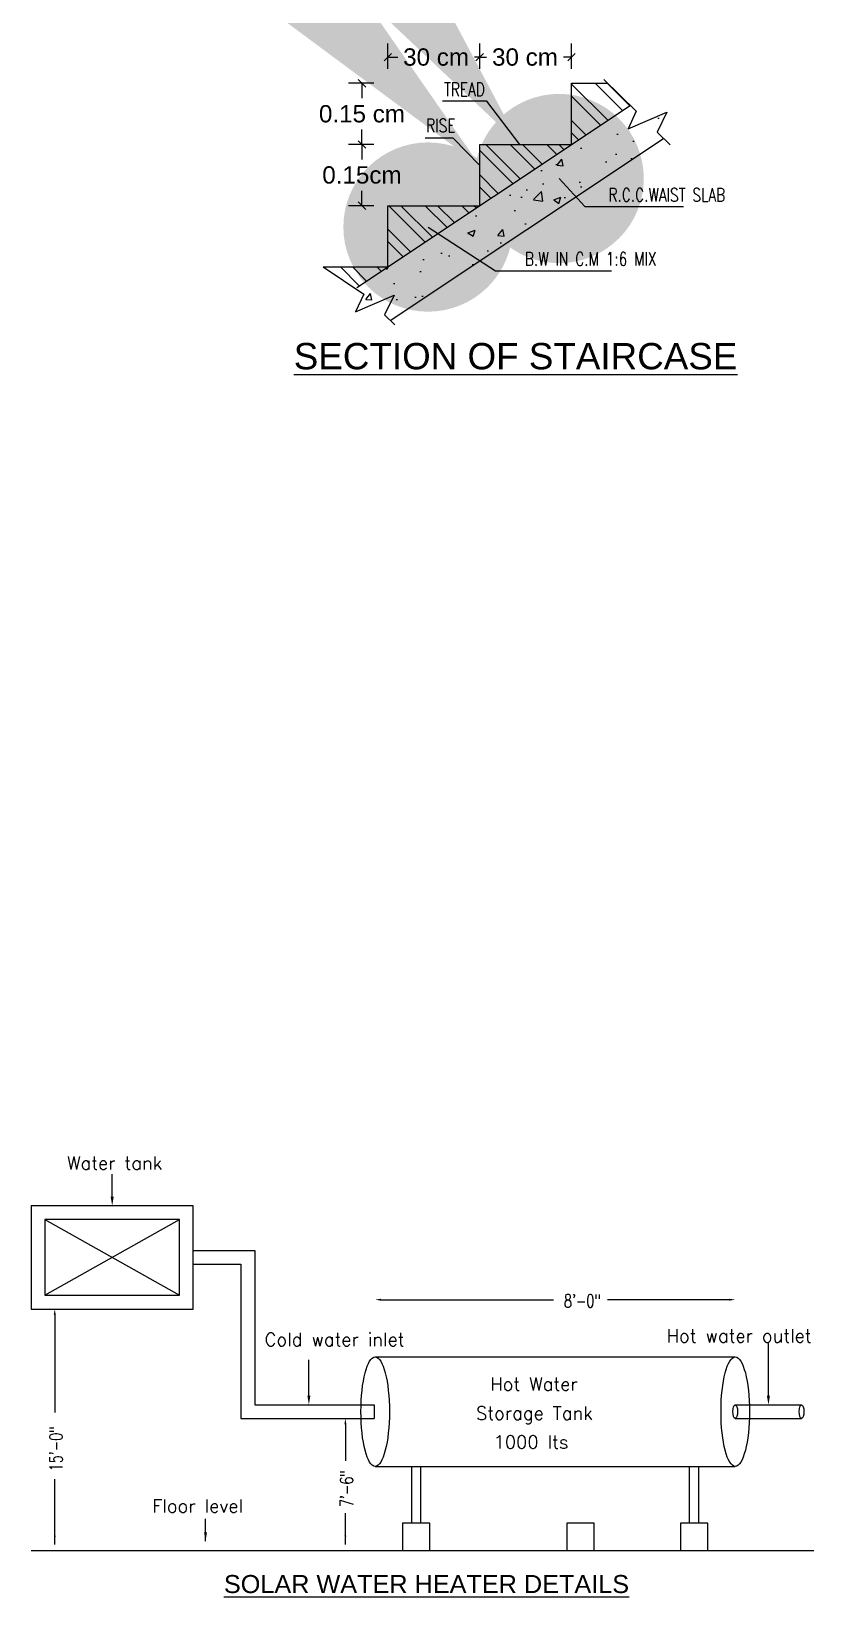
# Model space of a CAD drawing. Header units: metres. Extents: x 729 to 1050, y -308 to -82.
# Drawn here: x 797.02 to 807.41, y -104.04 to -83.24 of the extents above; entities that cross this region are included whole.
import ezdxf
from ezdxf.enums import TextEntityAlignment as Align

# ---------------------------------------------------------------- set-up
doc = ezdxf.new("R2010")
doc.units = ezdxf.units.M
doc.header["$MEASUREMENT"] = 0
doc.styles.add('ROMANS', font='romans.shx', dxfattribs={"width": 0.8, "height": 9})
doc.styles.get("Standard").update_dxf_attribs({"font": 'arial.ttf'})
doc.dimstyles.get("Standard").update_dxf_attribs({"dimtxt": 0.3, "dimasz": 0.18, "dimexe": 0.18, "dimexo": 0.0625, "dimgap": 0.09, "dimtad": 0, "dimtoh": 1, "dimzin": 0, "dimdsep": 46, "dimtxsty": 'Standard', "dimblk": 'OBLIQUE', "dimcen": 0.09, "dimse1": 1, "dimse2": 1, "dimclrd": 1, "dimclrt": 3, "dimadec": 0, "dimazin": 0, "dimtfac": 1, "dimtofl": 0, "dimtmove": 0, "dimatfit": 3, "dimfxl": 0, "dimtolj": 1, "dimtzin": 0, "dimarcsym": 0})
doc.dimstyles.new('STANDARD_WS', dxfattribs={"dimtxt": 0.18, "dimasz": 0.18, "dimexe": 0.18, "dimexo": 0.0625, "dimgap": 0.09, "dimtad": 0, "dimtih": 1, "dimtoh": 1, "dimdec": 4, "dimzin": 0, "dimdsep": 46, "dimtxsty": 'Standard', "dimcen": 0.09, "dimadec": 0, "dimazin": 0, "dimtfac": 1, "dimtdec": 4, "dimtofl": 0, "dimtmove": 0, "dimatfit": 3, "dimfxl": 0, "dimtolj": 1, "dimtzin": 0, "dimarcsym": 0})

# ---------------------------------------------------------------- blocks, each defined once
blk = doc.blocks.new('_Oblique')
at = {"color": 0, "linetype": 'ByBlock', "lineweight": -2}
blk.add_line((-0.5, -0.5), (0.5, 0.5), dxfattribs=at)
blk = doc.blocks.new('*D295')
at = {"color": 0, "lineweight": -2}
for p, q in [((801.569, -83.93), (801.232, -83.93)), ((801.412, -83.93), (801.412, -84.129)), ((801.412, -84.744), (801.412, -84.544)), ((801.569, -84.744), (801.232, -84.744))]:
    blk.add_line(p, q, dxfattribs=at)
at = {"layer": 'Defpoints', "color": 0}
for p in [(801.412, -83.93), (801.632, -83.93), (801.632, -84.744)]:
    blk.add_point(p, dxfattribs=at)
at = {"color": 0, "lineweight": -2, "xscale": 0.1, "yscale": 0.1, "zscale": 0.1}
for p, rotation in [((801.412, -83.93), 90), ((801.412, -84.744), 270)]:
    blk.add_blockref('_Oblique', p, dxfattribs=dict(at, rotation=rotation))
at = {"color": 3, "lineweight": 25, "insert": (801.412, -84.337), "char_height": 0.23, "attachment_point": 5}
blk.add_mtext('\\A1;0.15 cm', dxfattribs=at)
blk = doc.blocks.new('*D292')
at = {"color": 0, "lineweight": -2}
for p, q in [((801.569, -84.744), (801.232, -84.744)), ((801.412, -84.744), (801.412, -84.943)), ((801.412, -85.557), (801.412, -85.358)), ((801.569, -85.557), (801.232, -85.557))]:
    blk.add_line(p, q, dxfattribs=at)
at = {"layer": 'Defpoints', "color": 0}
for p in [(801.412, -84.744), (801.632, -84.744), (801.632, -85.557)]:
    blk.add_point(p, dxfattribs=at)
at = {"color": 0, "lineweight": -2, "xscale": 0.1, "yscale": 0.1, "zscale": 0.1}
for p, rotation in [((801.412, -84.744), 90), ((801.412, -85.557), 270)]:
    blk.add_blockref('_Oblique', p, dxfattribs=dict(at, rotation=rotation))
at = {"color": 3, "lineweight": 25, "insert": (801.412, -85.15), "char_height": 0.23, "attachment_point": 5}
blk.add_mtext('\\A1;0.15cm', dxfattribs=at)
blk = doc.blocks.new('*D293')
at = {"color": 0, "lineweight": -2}
for p, q in [((802.977, -83.74), (802.977, -83.403)), ((804.197, -83.74), (804.197, -83.403)), ((802.977, -83.583), (803.067, -83.583)), ((804.197, -83.583), (804.088, -83.583))]:
    blk.add_line(p, q, dxfattribs=at)
at = {"layer": 'Defpoints', "color": 0}
for p in [(804.197, -83.583), (802.977, -83.803), (804.197, -83.803)]:
    blk.add_point(p, dxfattribs=at)
at = {"color": 0, "lineweight": -2, "xscale": 0.1, "yscale": 0.1, "zscale": 0.1, "rotation": 180}
blk.add_blockref('_Oblique', (802.977, -83.583), dxfattribs=at)
at = {"color": 0, "lineweight": -2, "xscale": 0.1, "yscale": 0.1, "zscale": 0.1}
blk.add_blockref('_Oblique', (804.197, -83.583), dxfattribs=at)
at = {"color": 3, "lineweight": 25, "insert": (803.578, -83.583), "char_height": 0.23, "attachment_point": 5}
blk.add_mtext('\\A1;30 cm', dxfattribs=at)
blk = doc.blocks.new('*D294')
at = {"color": 0, "lineweight": -2}
for p, q in [((801.756, -83.74), (801.756, -83.403)), ((802.977, -83.74), (802.977, -83.403)), ((801.756, -83.583), (801.887, -83.583)), ((802.977, -83.583), (802.907, -83.583))]:
    blk.add_line(p, q, dxfattribs=at)
at = {"layer": 'Defpoints', "color": 0}
for p in [(802.977, -83.583), (801.756, -83.803), (802.977, -83.803)]:
    blk.add_point(p, dxfattribs=at)
at = {"color": 0, "lineweight": -2, "xscale": 0.1, "yscale": 0.1, "zscale": 0.1, "rotation": 180}
blk.add_blockref('_Oblique', (801.756, -83.583), dxfattribs=at)
at = {"color": 0, "lineweight": -2, "xscale": 0.1, "yscale": 0.1, "zscale": 0.1}
blk.add_blockref('_Oblique', (802.977, -83.583), dxfattribs=at)
at = {"color": 3, "lineweight": 25, "insert": (802.397, -83.583), "char_height": 0.23, "attachment_point": 5}
blk.add_mtext('\\A1;30 cm', dxfattribs=at)

msp = doc.modelspace()

# ---------------------------------------------------------------- hatches: boundary and pattern name
at = {"lineweight": 25}
h = msp.add_hatch(dxfattribs=at)
h.set_pattern_fill('ANSI32', color=6, scale=0.915432, angle=90, style=0)
h.set_pattern_definition([(135, (778.36726, -75.75078), (-0.2427406, -0.2427406), []), (135, (778.36726, -75.58895), (-0.2427406, -0.2427406), [])])
h.paths.add_polyline_path([(801.756, -85.557), (801.756, -86.371), (802.977, -85.557)])
h.paths.add_polyline_path([(802.977, -84.744), (802.977, -85.557), (804.197, -84.744)])
h.paths.add_polyline_path([(804.197, -83.93), (804.197, -84.744), (804.977, -84.224), (804.68, -83.93)])
h.paths.add_polyline_path([(801.071, -86.371), (801.346, -86.644), (801.756, -86.371)])
h = msp.add_hatch(dxfattribs=at)
h.set_pattern_fill('AR-CONC', color=6, scale=0.13562, style=0)
h.set_pattern_definition([(50, (778.36726, -75.7508), (0.972745, -0.085104), [0.101715, -1.11886]), (355, (778.3673, -75.7508), (-0.188174, 1.02012), [0.081372, -0.89509]), (100.4514, (778.4483, -75.7579), (0.784572, 0.935015), [0.086444, -0.950886]), (46.184, (778.3673, -75.4795), (1.44739, -0.224476), [0.15257, -1.67829]), (96.6356, (778.4879, -75.4982), (1.267586, 1.321095), [0.129666, -1.42633]), (351.184, (778.3673, -75.4795), (1.267585, 1.321096), [0.12206, -1.342634]), (21, (778.5029, -75.54735), (0.809523, -0.54603), [0.101715, -1.11886]), (326, (778.5029, -75.5473), (0.329983, 0.983445), [0.081372, -0.89509]), (71.4514, (778.5703, -75.59285), (1.139506, 0.437414), [0.086444, -0.950886]), (37.5, (778.36726, -75.75078), (0.016491, 0.4514692), [0, -0.88424, 0, -0.908651, 0, -0.89848]), (7.5, (778.36726, -75.7508), (0.356774, 0.5348995), [0, -0.518067, 0, -0.863897, 0, -0.342439]), (327.5, (778.06482, -75.75078), (0.7239677, -0.030589), [0, -0.339049, 0, -1.057833, 0, -1.403663]), (317.5, (777.9292, -75.7508), (0.790915, 0.135762), [0, -0.440764, 0, -0.70251, 0, -0.996804])])
h.paths.add_polyline_path([(805.419, -84.663), (805.334, -84.578), (805.461, -84.315), (804.949, -84.538), (805.056, -84.302), (804.977, -84.224), (801.346, -86.644), (801.436, -86.733), (801.328, -86.968), (801.841, -86.746), (801.713, -87.008), (801.789, -87.083)])

# ---------------------------------------------------------------- linework, layer by layer
for p, q in [((804.197, -84.744), (804.197, -83.93)), ((804.197, -83.93), (804.68, -83.93)), ((801.346, -86.644), (804.977, -84.224)), ((801.789, -87.083), (805.419, -84.663)), ((802.977, -84.744), (804.197, -84.744)), ((802.977, -85.557), (802.977, -84.744)), ((801.756, -86.371), (801.756, -85.557)), ((801.756, -85.557), (802.977, -85.557)), ((800.898, -86.371), (801.756, -86.371)), ((798.094, -98.728), (798.094, -98.429)), ((799.169, -98.85), (797.019, -98.85)), ((797.019, -98.85), (797.019, -100.22)), ((799.169, -100.22), (799.169, -98.85)), ((797.201, -100.038), (798.987, -99.031)), ((797.201, -99.031), (798.987, -100.038)), ((798.987, -99.031), (797.201, -99.031)), ((797.201, -99.031), (797.201, -100.038)), ((798.987, -100.038), (798.987, -99.031)), ((799.169, -99.444), (799.987, -99.444)), ((799.169, -99.626), (799.805, -99.626)), ((799.805, -99.626), (799.805, -101.674)), ((799.987, -99.444), (799.987, -101.493)), ((797.201, -100.038), (798.987, -100.038)), ((797.019, -100.22), (799.169, -100.22)), ((801.666, -100.096), (803.955, -100.096)), ((806.294, -100.096), (804.675, -100.096)), ((797.331, -100.298), (797.331, -101.596)), ((806.813, -101.372), (806.813, -100.68)), ((800.707, -101.371), (800.707, -100.895)), ((801.588, -100.856), (806.372, -100.856)), ((799.987, -101.493), (801.574, -101.493)), ((801.574, -101.493), (801.574, -101.674)), ((806.372, -101.493), (807.253, -101.493)), ((799.805, -101.674), (801.574, -101.674)), ((806.372, -101.675), (807.253, -101.675)), ((801.192, -101.752), (801.192, -102.236)), ((801.588, -102.311), (806.372, -102.311)), ((802.073, -103.065), (802.073, -102.311)), ((802.194, -103.065), (802.194, -102.311)), ((805.766, -103.065), (805.766, -102.311)), ((805.887, -103.065), (805.887, -102.311)), ((797.331, -103.351), (797.331, -102.48)), ((801.192, -103.351), (801.192, -102.931)), ((799.334, -103.307), (799.334, -103.008)), ((802.315, -103.065), (801.952, -103.065)), ((801.952, -103.065), (801.952, -103.429)), ((802.315, -103.429), (802.315, -103.065)), ((804.497, -103.065), (804.133, -103.065)), ((804.133, -103.065), (804.133, -103.429)), ((804.497, -103.429), (804.497, -103.065)), ((806.008, -103.065), (805.645, -103.065)), ((805.645, -103.065), (805.645, -103.429)), ((806.008, -103.429), (806.008, -103.065)), ((797.019, -103.429), (807.414, -103.429)), ((801.952, -103.429), (802.315, -103.429)), ((804.133, -103.429), (804.497, -103.429)), ((805.645, -103.429), (806.008, -103.429))]:
    msp.add_line(p, q, dxfattribs=at)
at = {"color": 1, "lineweight": 25}
for p, q in [((804.628, -83.878), (805.056, -84.302)), ((805.334, -84.578), (805.507, -84.75)), ((800.898, -86.371), (801.436, -86.733)), ((801.713, -87.008), (801.847, -87.141))]:
    msp.add_line(p, q, dxfattribs=at)
for points in [[(805.056, -84.302), (804.949, -84.538), (805.461, -84.315), (805.334, -84.578)], [(801.436, -86.733), (801.328, -86.968), (801.841, -86.746), (801.713, -87.008)]]:
    msp.add_lwpolyline(points, dxfattribs=at)
at = {"lineweight": 25}
for centre, major_axis, ratio in [((801.588, -101.584), (0, -0.727), 0.260352), ((806.372, -101.584), (0, -0.727), 0.260352), ((806.372, -101.584), (0, -0.0908), 0.351221), ((807.253, -101.584), (0, -0.0908), 0.351221)]:
    msp.add_ellipse(centre, major_axis=major_axis, ratio=ratio, dxfattribs=at)
for points in [[(798.074, -98.728), (798.114, -98.728), (798.094, -98.85)], [(797.318, -100.298), (797.344, -100.298), (797.331, -100.22)], [(801.666, -100.083), (801.666, -100.109), (801.588, -100.096)], [(806.294, -100.083), (806.294, -100.109), (806.372, -100.096)], [(800.687, -101.371), (800.727, -101.371), (800.707, -101.493)], [(806.792, -101.372), (806.833, -101.372), (806.813, -101.493)], [(801.179, -101.752), (801.205, -101.752), (801.192, -101.674)], [(797.318, -103.23), (797.344, -103.23), (797.331, -103.307)], [(799.314, -103.186), (799.354, -103.186), (799.334, -103.307)], [(801.179, -103.23), (801.205, -103.23), (801.192, -103.307)]]:
    msp.add_solid(points, dxfattribs=at)

# ---------------------------------------------------------------- texts
at = {"lineweight": 25, "style": 'ROMANS'}
for s, height, width, p in [('TREAD', 0.1778, 0.75, (802.501, -84.1)), ('RISE', 0.1778, 0.75, (802.266, -84.581)), ('R.C.C.WAIST SLAB', 0.1778, 0.75, (804.688, -85.502)), ('B.W IN C.M 1:6 MIX', 0.1778, 0.75, (803.577, -86.354)), ('8\'-0"', 0.1748, 0.71, (804.096, -100.2))]:
    msp.add_text(s, height=height, dxfattribs=dict(at, width=width)).set_placement(p)
at = {"color": 3, "lineweight": 25}
msp.add_text('%%uSECTION OF STAIRCASE', height=0.35, dxfattribs=at).set_placement((803.453, -87.732), align=Align.CENTER)
at = {"lineweight": 25, "style": 'ROMANS'}
for s, p in [('Water tank', (797.493, -98.367)), ('Cold water inlet', (800.119, -100.712)), ('Hot water outlet', (805.46, -100.663)), (' Hot Water ', (802.997, -101.304)), ('Storage Tank', (802.928, -101.691)), ('1000 lts', (803.16, -102.075)), ('Floor level', (798.626, -102.925))]:
    msp.add_text(s, height=0.1748, dxfattribs=at).set_placement(p)
at = {"lineweight": 25, "style": 'ROMANS', "width": 0.71}
for s, p in [('15\'-0"', (797.435, -102.375)), ('7\'-6"', (801.296, -102.852))]:
    msp.add_text(s, height=0.1748, rotation=90, dxfattribs=at).set_placement(p)
at = {"color": 3}
msp.add_text('%%USOLAR WATER HEATER DETAILS', height=0.24, dxfattribs=at).set_placement((799.578, -103.995))

# ---------------------------------------------------------------- dimensions: what is measured, and where the dimension line sits
at = {"color": 7, "lineweight": 25}
for base, p1, p2, picture, middle in [((802.977, -83.583), (801.756, -83.803), (802.977, -83.803), '*D294', (802.397, -83.583)), ((804.197, -83.583), (802.977, -83.803), (804.197, -83.803), '*D293', (803.578, -83.583))]:
    dim = msp.add_linear_dim(base=base, p1=p1, p2=p2, text='30 cm', dimstyle='STANDARD_WS', override={"dimtxt": 0.23, "dimasz": 0.1, "dimdec": 2, "dimblk1": 'OBLIQUE', "dimblk2": 'OBLIQUE', "dimsah": 1, "dimclrt": 3}, dxfattribs=at)
    dim.commit()
    dim.dimension.update_dxf_attribs({"geometry": picture, "text_midpoint": middle, "dimtype": 160})
for base, p1, p2, text, picture, middle in [((801.412, -83.93), (801.632, -84.744), (801.632, -83.93), '0.15 cm', '*D295', (801.412, -84.337)), ((801.412, -84.744), (801.632, -85.557), (801.632, -84.744), '0.15cm', '*D292', (801.412, -85.15))]:
    dim = msp.add_linear_dim(base=base, p1=p1, p2=p2, angle=90, text=text, dimstyle='STANDARD_WS', override={"dimtxt": 0.23, "dimasz": 0.1, "dimdec": 2, "dimblk1": 'OBLIQUE', "dimblk2": 'OBLIQUE', "dimsah": 1, "dimclrt": 3}, dxfattribs=at)
    dim.commit()
    dim.dimension.update_dxf_attribs({"geometry": picture, "text_midpoint": middle})

# ---------------------------------------------------------------- leaders
at = {"color": 1, "lineweight": 25}
for points, override in [([(803.508, -84.744), (803.07, -84.169), (802.482, -84.169)], {"dimtxt": 9, "dimasz": 9, "dimexe": 3, "dimexo": 6, "dimgap": 2, "dimtad": 1, "dimtih": 0, "dimtoh": 0, "dimzin": 12, "dimclrd": 1, "dimclre": 1, "dimclrt": 4}), ([(804.032, -85.196), (804.374, -85.57), (805.686, -85.57)], {"dimtxt": 9, "dimasz": 9, "dimexe": 3, "dimexo": 6, "dimgap": 2, "dimtad": 1, "dimtih": 0, "dimtoh": 0, "dimzin": 12, "dimclrd": 1, "dimclre": 1, "dimclrt": 4, "dimldrblk": 'DOTSMALL'}), ([(802.977, -85.023), (802.623, -84.658), (802.25, -84.658)], {"dimtxt": 9, "dimasz": 9, "dimexe": 3, "dimexo": 6, "dimgap": 2, "dimtad": 1, "dimtih": 0, "dimtoh": 0, "dimzin": 12, "dimclrd": 1, "dimclre": 1, "dimclrt": 4}), ([(802.29, -85.841), (803.185, -86.424), (804.727, -86.424)], {"dimtxt": 9, "dimasz": 9, "dimexe": 3, "dimexo": 6, "dimgap": 2, "dimtad": 1, "dimtih": 0, "dimtoh": 0, "dimzin": 12, "dimclrd": 1, "dimclre": 1, "dimclrt": 4, "dimldrblk": 'DOTSMALL'})]:
    msp.add_leader(points, dimstyle='Standard', override=override, dxfattribs=at)

doc.saveas('drawing.dxf')
